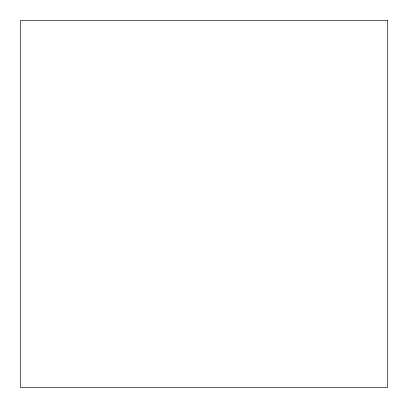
<?xml version="1.0" encoding="UTF-8"?>
<svg xmlns="http://www.w3.org/2000/svg" width="408" height="408" viewBox="0 0 408 408"><rect width="100%" height="100%" fill="white"/><g stroke="black" fill="none" stroke-linecap="round" stroke-linejoin="round"><path stroke-width="0.61" d="M387.6 20.4L20.4 20.4L20.4 387.6L387.6 387.6L387.6 20.4"/></g></svg>
